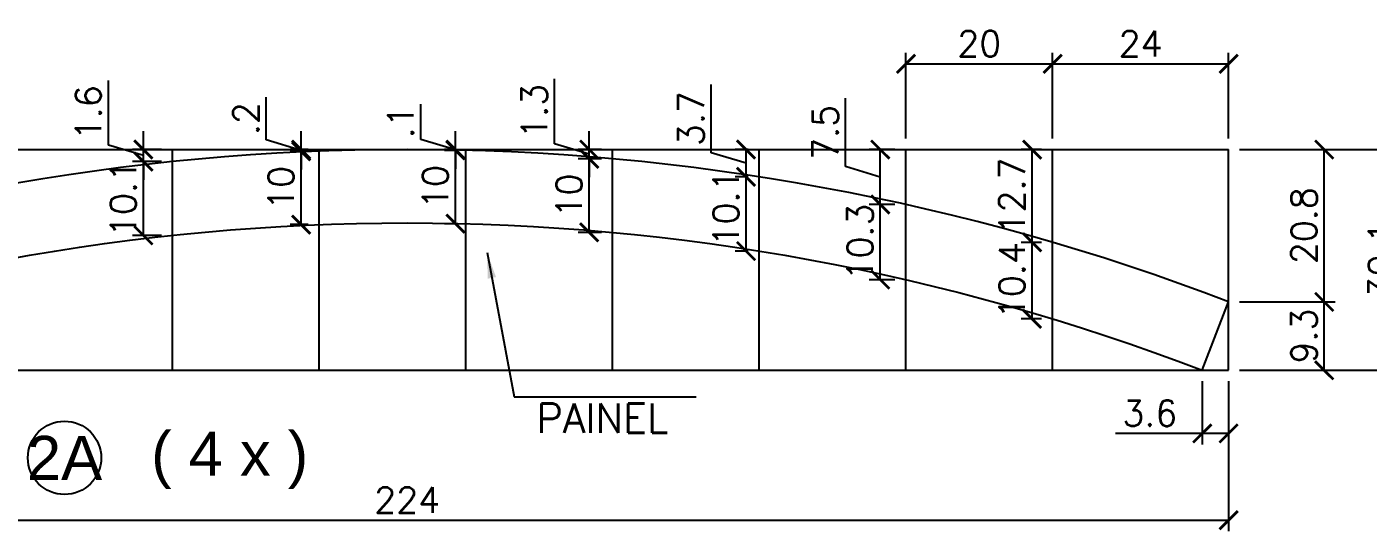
# Model space of a CAD drawing. Extents: x 2582 to 128055, y -26396 to 2611.
# Drawn here: x 2906.1 to 3271.8, y -1727.8 to -1590.2 of the extents above; entities that cross this region are included whole.
import ezdxf
from ezdxf.enums import TextEntityAlignment as Align

# ---------------------------------------------------------------- set-up
doc = ezdxf.new("R2010")
doc.units = 0
doc.header["$PDMODE"] = 35
for name, color, linetype in [('COTA', 241, 'Continuous'), ('Painéis', 200, 'Continuous'), ('Romaneio', 10, 'Continuous')]:
    doc.layers.add(name, color=color, linetype=linetype)
doc.styles.add('ARIAL', font='arial.ttf')
doc.styles.add('COTA TECNICA', font='techl___.ttf', dxfattribs={"height": 10})
doc.styles.add('Romans', font='romans.shx')
doc.dimstyles.new('Cota Seção (2x)', dxfattribs={"dimtxt": 7, "dimasz": 5, "dimexe": 3, "dimexo": 3, "dimgap": 2, "dimtad": 3, "dimdec": 1, "dimlfac": 0.5, "dimzin": 12, "dimdsep": 46, "dimtxsty": 'Romans', "dimblk": 'ARCHTICK', "dimcen": 0, "dimclrd": 4, "dimclre": 4, "dimclrt": 1, "dimadec": 1, "dimazin": 3, "dimtfac": 1, "dimtdec": 1, "dimtmove": 0, "dimatfit": 3, "dimldrblk": 'OBLIQUE', "dimfxl": 1, "dimtolj": 1, "dimtzin": 12, "dimarcsym": 0})
doc.dimstyles.new('PAINEL', dxfattribs={"dimtxt": 10, "dimasz": 3, "dimexe": 3, "dimexo": 3, "dimgap": 3, "dimtad": 1, "dimdec": 1, "dimzin": 12, "dimdsep": 46, "dimtxsty": 'COTA TECNICA', "dimblk1": 'OBLIQUE', "dimblk2": 'OBLIQUE', "dimsah": 1, "dimcen": 0.9, "dimclrd": 4, "dimclre": 4, "dimclrt": 240, "dimadec": 1, "dimazin": 3, "dimtfac": 1, "dimtdec": 1, "dimtmove": 0, "dimatfit": 3, "dimfxl": 1, "dimtolj": 1, "dimtzin": 12, "dimarcsym": 0})

# ---------------------------------------------------------------- blocks, each defined once
blk = doc.blocks.new('_ArchTick')
at = {"color": 0, "linetype": 'ByBlock', "const_width": 0.15}
blk.add_lwpolyline([(-0.5, -0.5), (0.5, 0.5)], dxfattribs=at)
blk = doc.blocks.new('*D384')
at = {"layer": 'COTA', "color": 4, "linetype": 'ByBlock', "lineweight": -2, "transparency": 16777216}
for p, q in [((3236.78, -1665.23), (3262.85, -1665.23)), ((3259.85, -1683.9), (3259.85, -1665.23))]:
    blk.add_line(p, q, dxfattribs=at)
at = {"layer": 'COTA', "color": 4, "lineweight": -2, "transparency": 16777216}
blk.add_line((3236.78, -1683.9), (3262.85, -1683.9), dxfattribs=at)
at = {"layer": 'Defpoints', "color": 0, "linetype": 'ByBlock', "transparency": 16777216}
for p in [(3233.78, -1665.23), (3259.85, -1665.23), (3233.78, -1683.9)]:
    blk.add_point(p, dxfattribs=at)
at = {"layer": 'COTA', "color": 4, "linetype": 'ByBlock', "lineweight": -2, "transparency": 16777216, "xscale": 5, "yscale": 5, "zscale": 5}
for p, rotation in [((3259.85, -1665.23), 90), ((3259.85, -1683.9), 270)]:
    blk.add_blockref('_ArchTick', p, dxfattribs=dict(at, rotation=rotation))
at = {"layer": 'COTA', "color": 1, "linetype": 'ByBlock', "transparency": 16777216, "insert": (3254.35, -1674.56), "char_height": 7, "attachment_point": 5, "rotation": 90, "style": 'Romans'}
blk.add_mtext('\\A1;9.3', dxfattribs=at)
blk = doc.blocks.new('_Oblique')
at = {"color": 0, "linetype": 'ByBlock', "lineweight": -2}
blk.add_line((-0.5, -0.5), (0.5, 0.5), dxfattribs=at)
blk = doc.blocks.new('*D385')
at = {"layer": 'COTA', "color": 4, "lineweight": -2, "transparency": 16777216}
blk.add_line((3236.78, -1623.69), (3283.9, -1623.69), dxfattribs=at)
at = {"layer": 'COTA', "color": 4, "linetype": 'ByBlock', "lineweight": -2, "transparency": 16777216}
for p, q in [((3280.9, -1623.69), (3280.9, -1683.9)), ((3236.78, -1683.9), (3283.9, -1683.9))]:
    blk.add_line(p, q, dxfattribs=at)
at = {"layer": 'Defpoints', "color": 0, "linetype": 'ByBlock', "transparency": 16777216}
for p in [(3233.78, -1623.69), (3233.78, -1683.9), (3280.9, -1683.9)]:
    blk.add_point(p, dxfattribs=at)
at = {"layer": 'COTA', "color": 4, "linetype": 'ByBlock', "lineweight": -2, "transparency": 16777216, "xscale": 5, "yscale": 5, "zscale": 5}
for p, rotation in [((3280.9, -1623.69), 90), ((3280.9, -1683.9), 270)]:
    blk.add_blockref('_ArchTick', p, dxfattribs=dict(at, rotation=rotation))
at = {"layer": 'COTA', "color": 1, "linetype": 'ByBlock', "transparency": 16777216, "insert": (3275.4, -1653.79), "char_height": 7, "attachment_point": 5, "rotation": 90, "style": 'Romans'}
blk.add_mtext('\\A1;30.1', dxfattribs=at)
blk = doc.blocks.new('*D394')
at = {"layer": 'COTA', "color": 4, "linetype": 'ByBlock', "lineweight": -2, "transparency": 16777216}
for p, q in [((2942.79, -1626.98), (2934.85, -1626.98)), ((2937.85, -1647.09), (2937.85, -1626.98))]:
    blk.add_line(p, q, dxfattribs=at)
at = {"layer": 'COTA', "color": 4, "lineweight": -2, "transparency": 16777216}
blk.add_line((2942.79, -1647.09), (2934.85, -1647.09), dxfattribs=at)
at = {"layer": 'Defpoints', "color": 0, "linetype": 'ByBlock', "transparency": 16777216}
for p in [(2937.85, -1626.98), (2945.79, -1626.98), (2945.79, -1647.09)]:
    blk.add_point(p, dxfattribs=at)
at = {"layer": 'COTA', "color": 4, "linetype": 'ByBlock', "lineweight": -2, "transparency": 16777216, "xscale": 5, "yscale": 5, "zscale": 5}
for p, rotation in [((2937.85, -1626.98), 90), ((2937.85, -1647.09), 270)]:
    blk.add_blockref('_ArchTick', p, dxfattribs=dict(at, rotation=rotation))
at = {"layer": 'COTA', "color": 1, "linetype": 'ByBlock', "transparency": 16777216, "insert": (2932.35, -1637.03), "char_height": 7, "attachment_point": 5, "rotation": 90, "style": 'Romans'}
blk.add_mtext('\\A1;10.1', dxfattribs=at)
blk = doc.blocks.new('*D395')
at = {"layer": 'COTA', "color": 4, "linetype": 'ByBlock', "lineweight": -2, "transparency": 16777216}
for p, q in [((2928.35, -1622.49), (2928.35, -1604.82)), ((2937.85, -1623.69), (2937.85, -1618.69)), ((2937.85, -1625.34), (2928.35, -1622.49)), ((2942.79, -1623.69), (2934.85, -1623.69)), ((2937.85, -1626.98), (2937.85, -1623.69)), ((2937.85, -1626.98), (2937.85, -1623.69)), ((2937.85, -1626.98), (2937.85, -1631.98))]:
    blk.add_line(p, q, dxfattribs=at)
at = {"layer": 'COTA', "color": 4, "lineweight": -2, "transparency": 16777216}
blk.add_line((2942.79, -1626.98), (2934.85, -1626.98), dxfattribs=at)
at = {"layer": 'Defpoints', "color": 0, "linetype": 'ByBlock', "transparency": 16777216}
for p in [(2937.85, -1623.69), (2945.79, -1623.69), (2945.79, -1626.98)]:
    blk.add_point(p, dxfattribs=at)
at = {"layer": 'COTA', "color": 4, "linetype": 'ByBlock', "lineweight": -2, "transparency": 16777216, "xscale": 5, "yscale": 5, "zscale": 5}
for p, rotation in [((2937.85, -1623.69), 270), ((2937.85, -1626.98), 90)]:
    blk.add_blockref('_ArchTick', p, dxfattribs=dict(at, rotation=rotation))
at = {"layer": 'COTA', "color": 1, "linetype": 'ByBlock', "transparency": 16777216, "insert": (2922.85, -1613.65), "char_height": 7, "attachment_point": 5, "rotation": 90, "style": 'Romans'}
blk.add_mtext('\\A1;1.6', dxfattribs=at)
blk = doc.blocks.new('*D396')
at = {"layer": 'COTA', "color": 4, "linetype": 'ByBlock', "lineweight": -2, "transparency": 16777216}
for p, q in [((2982.79, -1624.15), (2977.87, -1624.15)), ((2980.87, -1644.17), (2980.87, -1624.15))]:
    blk.add_line(p, q, dxfattribs=at)
at = {"layer": 'COTA', "color": 4, "lineweight": -2, "transparency": 16777216}
blk.add_line((2982.79, -1644.17), (2977.87, -1644.17), dxfattribs=at)
at = {"layer": 'Defpoints', "color": 0, "linetype": 'ByBlock', "transparency": 16777216}
for p in [(2980.87, -1624.15), (2985.79, -1624.15), (2985.79, -1644.17)]:
    blk.add_point(p, dxfattribs=at)
at = {"layer": 'COTA', "color": 4, "linetype": 'ByBlock', "lineweight": -2, "transparency": 16777216, "xscale": 5, "yscale": 5, "zscale": 5}
for p, rotation in [((2980.87, -1624.15), 90), ((2980.87, -1644.17), 270)]:
    blk.add_blockref('_ArchTick', p, dxfattribs=dict(at, rotation=rotation))
at = {"layer": 'COTA', "color": 1, "linetype": 'ByBlock', "transparency": 16777216, "insert": (2975.37, -1634.16), "char_height": 7, "attachment_point": 5, "rotation": 90, "style": 'Romans'}
blk.add_mtext('\\A1;10', dxfattribs=at)
blk = doc.blocks.new('*D397')
at = {"layer": 'COTA', "color": 4, "linetype": 'ByBlock', "lineweight": -2, "transparency": 16777216}
for p, q in [((2971.37, -1621.07), (2971.37, -1609.41)), ((2980.87, -1623.69), (2980.87, -1618.69)), ((2980.87, -1623.92), (2971.37, -1621.07)), ((2982.79, -1623.69), (2977.87, -1623.69)), ((2980.87, -1624.15), (2980.87, -1623.69)), ((2980.87, -1624.15), (2980.87, -1623.69)), ((2980.87, -1624.15), (2980.87, -1629.15))]:
    blk.add_line(p, q, dxfattribs=at)
at = {"layer": 'COTA', "color": 4, "lineweight": -2, "transparency": 16777216}
blk.add_line((2982.79, -1624.15), (2977.87, -1624.15), dxfattribs=at)
at = {"layer": 'Defpoints', "color": 0, "linetype": 'ByBlock', "transparency": 16777216}
for p in [(2980.87, -1623.69), (2985.79, -1623.69), (2985.79, -1624.15)]:
    blk.add_point(p, dxfattribs=at)
at = {"layer": 'COTA', "color": 4, "linetype": 'ByBlock', "lineweight": -2, "transparency": 16777216, "xscale": 5, "yscale": 5, "zscale": 5}
for p, rotation in [((2980.87, -1623.69), 270), ((2980.87, -1624.15), 90)]:
    blk.add_blockref('_ArchTick', p, dxfattribs=dict(at, rotation=rotation))
at = {"layer": 'COTA', "color": 1, "linetype": 'ByBlock', "transparency": 16777216, "insert": (2965.87, -1615.24), "char_height": 7, "attachment_point": 5, "rotation": 90, "style": 'Romans'}
blk.add_mtext('\\A1;.2', dxfattribs=at)
blk = doc.blocks.new('*D398')
at = {"layer": 'COTA', "color": 4, "linetype": 'ByBlock', "lineweight": -2, "transparency": 16777216}
for p, q in [((3022.79, -1623.9), (3019.97, -1623.9)), ((3022.97, -1643.91), (3022.97, -1623.9))]:
    blk.add_line(p, q, dxfattribs=at)
at = {"layer": 'COTA', "color": 4, "lineweight": -2, "transparency": 16777216}
blk.add_line((3022.79, -1643.91), (3019.97, -1643.91), dxfattribs=at)
at = {"layer": 'Defpoints', "color": 0, "linetype": 'ByBlock', "transparency": 16777216}
for p in [(3022.97, -1623.9), (3025.79, -1623.9), (3025.79, -1643.91)]:
    blk.add_point(p, dxfattribs=at)
at = {"layer": 'COTA', "color": 4, "linetype": 'ByBlock', "lineweight": -2, "transparency": 16777216, "xscale": 5, "yscale": 5, "zscale": 5}
for p, rotation in [((3022.97, -1623.9), 90), ((3022.97, -1643.91), 270)]:
    blk.add_blockref('_ArchTick', p, dxfattribs=dict(at, rotation=rotation))
at = {"layer": 'COTA', "color": 1, "linetype": 'ByBlock', "transparency": 16777216, "insert": (3017.47, -1633.9), "char_height": 7, "attachment_point": 5, "rotation": 90, "style": 'Romans'}
blk.add_mtext('\\A1;10', dxfattribs=at)
blk = doc.blocks.new('*D399')
at = {"layer": 'COTA', "color": 4, "linetype": 'ByBlock', "lineweight": -2, "transparency": 16777216}
for p, q in [((3013.47, -1620.95), (3013.47, -1611.28)), ((3022.97, -1623.69), (3022.97, -1618.69)), ((3022.97, -1623.8), (3013.47, -1620.95)), ((3022.79, -1623.69), (3019.97, -1623.69)), ((3022.97, -1623.9), (3022.97, -1623.69)), ((3022.97, -1623.9), (3022.97, -1623.69)), ((3022.97, -1623.9), (3022.97, -1628.9))]:
    blk.add_line(p, q, dxfattribs=at)
at = {"layer": 'COTA', "color": 4, "lineweight": -2, "transparency": 16777216}
blk.add_line((3022.79, -1623.9), (3019.97, -1623.9), dxfattribs=at)
at = {"layer": 'Defpoints', "color": 0, "linetype": 'ByBlock', "transparency": 16777216}
for p in [(3022.97, -1623.69), (3025.79, -1623.69), (3025.79, -1623.9)]:
    blk.add_point(p, dxfattribs=at)
at = {"layer": 'COTA', "color": 4, "linetype": 'ByBlock', "lineweight": -2, "transparency": 16777216, "xscale": 5, "yscale": 5, "zscale": 5}
for p, rotation in [((3022.97, -1623.69), 270), ((3022.97, -1623.9), 90)]:
    blk.add_blockref('_ArchTick', p, dxfattribs=dict(at, rotation=rotation))
at = {"layer": 'COTA', "color": 1, "linetype": 'ByBlock', "transparency": 16777216, "insert": (3007.97, -1616.11), "char_height": 7, "attachment_point": 5, "rotation": 90, "style": 'Romans'}
blk.add_mtext('\\A1;.1', dxfattribs=at)
blk = doc.blocks.new('*D400')
at = {"layer": 'COTA', "color": 4, "linetype": 'ByBlock', "lineweight": -2, "transparency": 16777216}
for p, q in [((3062.79, -1626.21), (3056.43, -1626.21)), ((3059.43, -1646.29), (3059.43, -1626.21))]:
    blk.add_line(p, q, dxfattribs=at)
at = {"layer": 'COTA', "color": 4, "lineweight": -2, "transparency": 16777216}
blk.add_line((3062.79, -1646.29), (3056.43, -1646.29), dxfattribs=at)
at = {"layer": 'Defpoints', "color": 0, "linetype": 'ByBlock', "transparency": 16777216}
for p in [(3059.43, -1626.21), (3065.79, -1626.21), (3065.79, -1646.29)]:
    blk.add_point(p, dxfattribs=at)
at = {"layer": 'COTA', "color": 4, "linetype": 'ByBlock', "lineweight": -2, "transparency": 16777216, "xscale": 5, "yscale": 5, "zscale": 5}
for p, rotation in [((3059.43, -1626.21), 90), ((3059.43, -1646.29), 270)]:
    blk.add_blockref('_ArchTick', p, dxfattribs=dict(at, rotation=rotation))
at = {"layer": 'COTA', "color": 1, "linetype": 'ByBlock', "transparency": 16777216, "insert": (3053.93, -1636.25), "char_height": 7, "attachment_point": 5, "rotation": 90, "style": 'Romans'}
blk.add_mtext('\\A1;10', dxfattribs=at)
blk = doc.blocks.new('*D401')
at = {"layer": 'COTA', "color": 4, "linetype": 'ByBlock', "lineweight": -2, "transparency": 16777216}
for p, q in [((3049.93, -1622.1), (3049.93, -1604.43)), ((3059.43, -1623.69), (3059.43, -1618.69)), ((3059.43, -1624.95), (3049.93, -1622.1)), ((3062.79, -1623.69), (3056.43, -1623.69)), ((3059.43, -1626.21), (3059.43, -1623.69)), ((3059.43, -1626.21), (3059.43, -1623.69)), ((3059.43, -1626.21), (3059.43, -1631.21))]:
    blk.add_line(p, q, dxfattribs=at)
at = {"layer": 'COTA', "color": 4, "lineweight": -2, "transparency": 16777216}
blk.add_line((3062.79, -1626.21), (3056.43, -1626.21), dxfattribs=at)
at = {"layer": 'Defpoints', "color": 0, "linetype": 'ByBlock', "transparency": 16777216}
for p in [(3059.43, -1623.69), (3065.79, -1623.69), (3065.79, -1626.21)]:
    blk.add_point(p, dxfattribs=at)
at = {"layer": 'COTA', "color": 4, "linetype": 'ByBlock', "lineweight": -2, "transparency": 16777216, "xscale": 5, "yscale": 5, "zscale": 5}
for p, rotation in [((3059.43, -1623.69), 270), ((3059.43, -1626.21), 90)]:
    blk.add_blockref('_ArchTick', p, dxfattribs=dict(at, rotation=rotation))
at = {"layer": 'COTA', "color": 1, "linetype": 'ByBlock', "transparency": 16777216, "insert": (3044.43, -1613.27), "char_height": 7, "attachment_point": 5, "rotation": 90, "style": 'Romans'}
blk.add_mtext('\\A1;1.3', dxfattribs=at)
blk = doc.blocks.new('*D402')
at = {"layer": 'COTA', "color": 4, "lineweight": -2, "transparency": 16777216}
for p, q in [((3102.79, -1631.11), (3099.18, -1631.11)), ((3102.18, -1651.36), (3102.18, -1631.11)), ((3102.79, -1651.36), (3099.18, -1651.36))]:
    blk.add_line(p, q, dxfattribs=at)
at = {"layer": 'Defpoints', "color": 0, "transparency": 16777216}
for p in [(3102.18, -1631.11), (3105.79, -1631.11), (3105.79, -1651.36)]:
    blk.add_point(p, dxfattribs=at)
at = {"layer": 'COTA', "color": 4, "lineweight": -2, "transparency": 16777216, "xscale": 5, "yscale": 5, "zscale": 5}
for p, rotation in [((3102.18, -1631.11), 90), ((3102.18, -1651.36), 270)]:
    blk.add_blockref('_ArchTick', p, dxfattribs=dict(at, rotation=rotation))
at = {"layer": 'COTA', "color": 1, "transparency": 16777216, "insert": (3096.68, -1639.63), "char_height": 7, "attachment_point": 5, "rotation": 90, "style": 'Romans'}
blk.add_mtext('\\A1;10.1', dxfattribs=at)
blk = doc.blocks.new('*D403')
at = {"layer": 'COTA', "color": 4, "linetype": 'ByBlock', "lineweight": -2, "transparency": 16777216}
for p, q in [((3092.68, -1624.55), (3092.68, -1605.89)), ((3102.79, -1623.69), (3099.18, -1623.69)), ((3102.18, -1631.11), (3102.18, -1623.69)), ((3102.18, -1627.4), (3092.68, -1624.55))]:
    blk.add_line(p, q, dxfattribs=at)
at = {"layer": 'COTA', "color": 4, "lineweight": -2, "transparency": 16777216}
blk.add_line((3102.79, -1631.11), (3099.18, -1631.11), dxfattribs=at)
at = {"layer": 'Defpoints', "color": 0, "linetype": 'ByBlock', "transparency": 16777216}
for p in [(3102.18, -1623.69), (3105.79, -1623.69), (3105.79, -1631.11)]:
    blk.add_point(p, dxfattribs=at)
at = {"layer": 'COTA', "color": 4, "linetype": 'ByBlock', "lineweight": -2, "transparency": 16777216, "xscale": 5, "yscale": 5, "zscale": 5}
for p, rotation in [((3102.18, -1623.69), 90), ((3102.18, -1631.11), 270)]:
    blk.add_blockref('_ArchTick', p, dxfattribs=dict(at, rotation=rotation))
at = {"layer": 'COTA', "color": 1, "linetype": 'ByBlock', "transparency": 16777216, "insert": (3087.18, -1615.22), "char_height": 7, "attachment_point": 5, "rotation": 90, "style": 'Romans'}
blk.add_mtext('\\A1;3.7', dxfattribs=at)
blk = doc.blocks.new('*D404')
at = {"layer": 'COTA', "color": 4, "lineweight": -2, "transparency": 16777216}
for p, q in [((3142.79, -1638.68), (3135.8, -1638.68)), ((3138.8, -1659.18), (3138.8, -1638.68)), ((3142.79, -1659.18), (3135.8, -1659.18))]:
    blk.add_line(p, q, dxfattribs=at)
at = {"layer": 'Defpoints', "color": 0, "transparency": 16777216}
for p in [(3138.8, -1638.68), (3145.79, -1638.68), (3145.79, -1659.18)]:
    blk.add_point(p, dxfattribs=at)
at = {"layer": 'COTA', "color": 4, "lineweight": -2, "transparency": 16777216, "xscale": 5, "yscale": 5, "zscale": 5}
for p, rotation in [((3138.8, -1638.68), 90), ((3138.8, -1659.18), 270)]:
    blk.add_blockref('_ArchTick', p, dxfattribs=dict(at, rotation=rotation))
at = {"layer": 'COTA', "color": 1, "transparency": 16777216, "insert": (3133.3, -1648.93), "char_height": 7, "attachment_point": 5, "rotation": 90, "style": 'Romans'}
blk.add_mtext('\\A1;10.3', dxfattribs=at)
blk = doc.blocks.new('*D405')
at = {"layer": 'COTA', "color": 4, "linetype": 'ByBlock', "lineweight": -2, "transparency": 16777216}
for p, q in [((3129.3, -1628.33), (3129.3, -1609.67)), ((3142.79, -1623.69), (3135.8, -1623.69)), ((3138.8, -1638.68), (3138.8, -1623.69)), ((3138.8, -1631.18), (3129.3, -1628.33))]:
    blk.add_line(p, q, dxfattribs=at)
at = {"layer": 'COTA', "color": 4, "lineweight": -2, "transparency": 16777216}
blk.add_line((3142.79, -1638.68), (3135.8, -1638.68), dxfattribs=at)
at = {"layer": 'Defpoints', "color": 0, "linetype": 'ByBlock', "transparency": 16777216}
for p in [(3138.8, -1623.69), (3145.79, -1623.69), (3145.79, -1638.68)]:
    blk.add_point(p, dxfattribs=at)
at = {"layer": 'COTA', "color": 4, "linetype": 'ByBlock', "lineweight": -2, "transparency": 16777216, "xscale": 5, "yscale": 5, "zscale": 5}
for p, rotation in [((3138.8, -1623.69), 90), ((3138.8, -1638.68), 270)]:
    blk.add_blockref('_ArchTick', p, dxfattribs=dict(at, rotation=rotation))
at = {"layer": 'COTA', "color": 1, "linetype": 'ByBlock', "transparency": 16777216, "insert": (3123.8, -1619), "char_height": 7, "attachment_point": 5, "rotation": 90, "style": 'Romans'}
blk.add_mtext('\\A1;7.5', dxfattribs=at)
blk = doc.blocks.new('*D406')
at = {"layer": 'COTA', "color": 4, "lineweight": -2, "transparency": 16777216}
for p, q in [((3182.79, -1649), (3177.19, -1649)), ((3180.19, -1669.87), (3180.19, -1649)), ((3182.79, -1669.87), (3177.19, -1669.87))]:
    blk.add_line(p, q, dxfattribs=at)
at = {"layer": 'Defpoints', "color": 0, "transparency": 16777216}
for p in [(3180.19, -1649), (3185.79, -1649), (3185.79, -1669.87)]:
    blk.add_point(p, dxfattribs=at)
at = {"layer": 'COTA', "color": 4, "lineweight": -2, "transparency": 16777216, "xscale": 5, "yscale": 5, "zscale": 5}
for p, rotation in [((3180.19, -1649), 90), ((3180.19, -1669.87), 270)]:
    blk.add_blockref('_ArchTick', p, dxfattribs=dict(at, rotation=rotation))
at = {"layer": 'COTA', "color": 1, "transparency": 16777216, "insert": (3174.69, -1659.43), "char_height": 7, "attachment_point": 5, "rotation": 90, "style": 'Romans'}
blk.add_mtext('\\A1;10.4', dxfattribs=at)
blk = doc.blocks.new('*D407')
at = {"layer": 'COTA', "color": 4, "linetype": 'ByBlock', "lineweight": -2, "transparency": 16777216}
for p, q in [((3182.79, -1623.69), (3177.19, -1623.69)), ((3180.19, -1649), (3180.19, -1623.69))]:
    blk.add_line(p, q, dxfattribs=at)
at = {"layer": 'COTA', "color": 4, "lineweight": -2, "transparency": 16777216}
blk.add_line((3182.79, -1649), (3177.19, -1649), dxfattribs=at)
at = {"layer": 'Defpoints', "color": 0, "linetype": 'ByBlock', "transparency": 16777216}
for p in [(3180.19, -1623.69), (3185.79, -1623.69), (3185.79, -1649)]:
    blk.add_point(p, dxfattribs=at)
at = {"layer": 'COTA', "color": 4, "linetype": 'ByBlock', "lineweight": -2, "transparency": 16777216, "xscale": 5, "yscale": 5, "zscale": 5}
for p, rotation in [((3180.19, -1623.69), 90), ((3180.19, -1649), 270)]:
    blk.add_blockref('_ArchTick', p, dxfattribs=dict(at, rotation=rotation))
at = {"layer": 'COTA', "color": 1, "linetype": 'ByBlock', "transparency": 16777216, "insert": (3174.69, -1636.34), "char_height": 7, "attachment_point": 5, "rotation": 90, "style": 'Romans'}
blk.add_mtext('\\A1;12.7', dxfattribs=at)
blk = doc.blocks.new('*D409')
at = {"layer": 'COTA', "color": 4, "lineweight": -2, "transparency": 16777216}
blk.add_line((3145.79, -1620.69), (3145.79, -1597.29), dxfattribs=at)
at = {"layer": 'COTA', "color": 4, "linetype": 'ByBlock', "lineweight": -2, "transparency": 16777216}
for p, q in [((3185.79, -1620.69), (3185.79, -1597.29)), ((3145.79, -1600.29), (3185.79, -1600.29))]:
    blk.add_line(p, q, dxfattribs=at)
at = {"layer": 'Defpoints', "color": 0, "linetype": 'ByBlock', "transparency": 16777216}
for p in [(3185.79, -1600.29), (3145.79, -1623.69), (3185.79, -1623.69)]:
    blk.add_point(p, dxfattribs=at)
at = {"layer": 'COTA', "color": 4, "linetype": 'ByBlock', "lineweight": -2, "transparency": 16777216, "xscale": 5, "yscale": 5, "zscale": 5, "rotation": 180}
blk.add_blockref('_ArchTick', (3145.79, -1600.29), dxfattribs=at)
at = {"layer": 'COTA', "color": 4, "linetype": 'ByBlock', "lineweight": -2, "transparency": 16777216, "xscale": 5, "yscale": 5, "zscale": 5}
blk.add_blockref('_ArchTick', (3185.79, -1600.29), dxfattribs=at)
at = {"layer": 'COTA', "color": 1, "linetype": 'ByBlock', "transparency": 16777216, "insert": (3165.79, -1594.79), "char_height": 7, "attachment_point": 5, "style": 'Romans'}
blk.add_mtext('\\A1;20', dxfattribs=at)
blk = doc.blocks.new('*D410')
at = {"layer": 'COTA', "color": 4, "lineweight": -2, "transparency": 16777216}
blk.add_line((3185.79, -1620.69), (3185.79, -1597.29), dxfattribs=at)
at = {"layer": 'COTA', "color": 4, "linetype": 'ByBlock', "lineweight": -2, "transparency": 16777216}
for p, q in [((3233.78, -1620.69), (3233.78, -1597.29)), ((3185.79, -1600.29), (3233.78, -1600.29))]:
    blk.add_line(p, q, dxfattribs=at)
at = {"layer": 'Defpoints', "color": 0, "linetype": 'ByBlock', "transparency": 16777216}
for p in [(3233.78, -1600.29), (3185.79, -1623.69), (3233.78, -1623.69)]:
    blk.add_point(p, dxfattribs=at)
at = {"layer": 'COTA', "color": 4, "linetype": 'ByBlock', "lineweight": -2, "transparency": 16777216, "xscale": 5, "yscale": 5, "zscale": 5, "rotation": 180}
blk.add_blockref('_ArchTick', (3185.79, -1600.29), dxfattribs=at)
at = {"layer": 'COTA', "color": 4, "linetype": 'ByBlock', "lineweight": -2, "transparency": 16777216, "xscale": 5, "yscale": 5, "zscale": 5}
blk.add_blockref('_ArchTick', (3233.78, -1600.29), dxfattribs=at)
at = {"layer": 'COTA', "color": 1, "linetype": 'ByBlock', "transparency": 16777216, "insert": (3209.79, -1594.79), "char_height": 7, "attachment_point": 5, "style": 'Romans'}
blk.add_mtext('\\A1;24', dxfattribs=at)
blk = doc.blocks.new('*D411')
at = {"layer": 'COTA', "color": 4, "lineweight": -2, "transparency": 16777216}
for p, q in [((2785.79, -1686.9), (2785.79, -1727.8)), ((3233.78, -1686.9), (3233.78, -1727.8)), ((2785.79, -1724.8), (3233.78, -1724.8))]:
    blk.add_line(p, q, dxfattribs=at)
at = {"layer": 'Defpoints', "color": 0, "transparency": 16777216}
for p in [(2785.79, -1683.9), (3233.78, -1683.9), (3233.78, -1724.8)]:
    blk.add_point(p, dxfattribs=at)
at = {"layer": 'COTA', "color": 4, "lineweight": -2, "transparency": 16777216, "xscale": 5, "yscale": 5, "zscale": 5, "rotation": 180}
blk.add_blockref('_ArchTick', (2785.79, -1724.8), dxfattribs=at)
at = {"layer": 'COTA', "color": 4, "lineweight": -2, "transparency": 16777216, "xscale": 5, "yscale": 5, "zscale": 5}
blk.add_blockref('_ArchTick', (3233.78, -1724.8), dxfattribs=at)
at = {"layer": 'COTA', "color": 1, "transparency": 16777216, "insert": (3009.79, -1719.3), "char_height": 7, "attachment_point": 5, "style": 'Romans'}
blk.add_mtext('\\A1;224', dxfattribs=at)
blk = doc.blocks.new('*D413')
at = {"layer": 'COTA', "color": 4, "lineweight": -2, "transparency": 16777216}
for p, q in [((3226.61, -1686.9), (3226.61, -1704.12)), ((3233.78, -1686.9), (3233.78, -1704.12)), ((3226.61, -1701.12), (3202.95, -1701.12)), ((3233.78, -1701.12), (3226.61, -1701.12))]:
    blk.add_line(p, q, dxfattribs=at)
at = {"layer": 'Defpoints', "color": 0, "transparency": 16777216}
for p in [(3226.61, -1683.9), (3233.78, -1683.9), (3226.61, -1701.12)]:
    blk.add_point(p, dxfattribs=at)
at = {"layer": 'COTA', "color": 4, "lineweight": -2, "transparency": 16777216, "xscale": 5, "yscale": 5, "zscale": 5, "rotation": 180}
blk.add_blockref('_ArchTick', (3226.61, -1701.12), dxfattribs=at)
at = {"layer": 'COTA', "color": 4, "lineweight": -2, "transparency": 16777216, "xscale": 5, "yscale": 5, "zscale": 5}
blk.add_blockref('_ArchTick', (3233.78, -1701.12), dxfattribs=at)
at = {"layer": 'COTA', "color": 1, "transparency": 16777216, "insert": (3212.28, -1695.62), "char_height": 7, "attachment_point": 5, "style": 'Romans'}
blk.add_mtext('\\A1;3.6', dxfattribs=at)
blk = doc.blocks.new('*D414')
at = {"layer": 'COTA', "color": 4, "lineweight": -2, "transparency": 16777216}
for p, q in [((3236.78, -1623.69), (3262.85, -1623.69)), ((3259.85, -1665.23), (3259.85, -1623.69)), ((3236.78, -1665.23), (3262.85, -1665.23))]:
    blk.add_line(p, q, dxfattribs=at)
at = {"layer": 'Defpoints', "color": 0, "transparency": 16777216}
for p in [(3233.78, -1623.69), (3259.85, -1623.69), (3233.78, -1665.23)]:
    blk.add_point(p, dxfattribs=at)
at = {"layer": 'COTA', "color": 4, "lineweight": -2, "transparency": 16777216, "xscale": 5, "yscale": 5, "zscale": 5}
for p, rotation in [((3259.85, -1623.69), 90), ((3259.85, -1665.23), 270)]:
    blk.add_blockref('_ArchTick', p, dxfattribs=dict(at, rotation=rotation))
at = {"layer": 'COTA', "color": 1, "transparency": 16777216, "insert": (3254.35, -1644.46), "char_height": 7, "attachment_point": 5, "rotation": 90, "style": 'Romans'}
blk.add_mtext('\\A1;20.8', dxfattribs=at)

msp = doc.modelspace()

# ---------------------------------------------------------------- linework, layer by layer
at = {"layer": 'COTA', "linetype": 'ByBlock'}
for p, q in [((2785.79, -1623.69), (3233.78, -1623.69)), ((2945.79, -1683.9), (2945.79, -1623.69)), ((2985.79, -1683.9), (2985.79, -1623.69)), ((3025.79, -1683.9), (3025.79, -1623.69)), ((3065.79, -1683.9), (3065.79, -1623.69)), ((3105.79, -1683.9), (3105.79, -1623.69)), ((3145.79, -1683.9), (3145.79, -1623.69)), ((3185.79, -1683.9), (3185.79, -1623.69)), ((3233.78, -1683.9), (3233.78, -1623.69)), ((2785.79, -1683.9), (3233.78, -1683.9))]:
    msp.add_line(p, q, dxfattribs=at)
at = {"layer": 'Painéis'}
msp.add_lwpolyline([(2785.79, -1665.23), (2792.96, -1683.9, -0.185415), (3226.61, -1683.9), (3233.78, -1665.23, 0.185415)], format="xyb", close=True, dxfattribs=at)
at = {"layer": 'Romaneio', "color": 1, "linetype": 'ByBlock'}
msp.add_circle((2916.35, -1707.79), 10, dxfattribs=at)

# ---------------------------------------------------------------- texts
at = {"color": 240, "insert": (3081.04, -1692.98), "char_height": 8, "attachment_point": 3, "style": 'Romans'}
msp.add_mtext('\\A1;PAINEL', dxfattribs=at)
at = {"layer": 'Romaneio', "color": 255, "linetype": 'ByBlock', "style": 'ARIAL'}
for s, p in [('( 4 x )', (2961.39, -1706.67)), ('2A', (2916.35, -1707.79))]:
    msp.add_text(s, height=12, dxfattribs=at).set_placement(p, align=Align.MIDDLE_CENTER)

# ---------------------------------------------------------------- dimensions: what is measured, and where the dimension line sits
at = {"layer": 'COTA', "linetype": 'ByBlock'}
for base, p1, p2, picture, middle in [((3185.79, -1600.29), (3145.79, -1623.69), (3185.79, -1623.69), '*D409', (3165.79, -1594.79)), ((3233.78, -1600.29), (3185.79, -1623.69), (3233.78, -1623.69), '*D410', (3209.79, -1594.79))]:
    dim = msp.add_linear_dim(base=base, p1=p1, p2=p2, dimstyle='Cota Seção (2x)', override={"dimtmove": 1}, dxfattribs=at)
    dim.commit()
    dim.dimension.update_dxf_attribs({"geometry": picture, "text_midpoint": middle})
for base, p1, p2, picture, middle in [((2937.85, -1623.69), (2945.79, -1626.98), (2945.79, -1623.69), '*D395', (2922.85, -1620.49)), ((3059.43, -1623.69), (3065.79, -1626.21), (3065.79, -1623.69), '*D401', (3044.43, -1620.1)), ((3102.18, -1623.69), (3105.79, -1631.11), (3105.79, -1623.69), '*D403', (3087.18, -1622.55)), ((2980.87, -1623.69), (2985.79, -1624.15), (2985.79, -1623.69), '*D397', (2965.87, -1619.07)), ((3022.97, -1623.69), (3025.79, -1623.9), (3025.79, -1623.69), '*D399', (3007.97, -1618.95)), ((3138.8, -1623.69), (3145.79, -1638.68), (3145.79, -1623.69), '*D405', (3123.8, -1626.33)), ((3180.19, -1623.69), (3185.79, -1649), (3185.79, -1623.69), '*D407', (3174.69, -1636.34))]:
    dim = msp.add_linear_dim(base=base, p1=p1, p2=p2, angle=90, dimstyle='Cota Seção (2x)', override={"dimtmove": 1}, dxfattribs=at)
    dim.commit()
    dim.dimension.update_dxf_attribs({"geometry": picture, "text_midpoint": middle})
for base, p1, p2, picture, middle in [((2980.87, -1624.15), (2985.79, -1644.17), (2985.79, -1624.15), '*D396', (2975.37, -1634.16)), ((3022.97, -1623.9), (3025.79, -1643.91), (3025.79, -1623.9), '*D398', (3017.47, -1633.9)), ((3059.43, -1626.21), (3065.79, -1646.29), (3065.79, -1626.21), '*D400', (3053.93, -1636.25)), ((3280.9, -1683.9), (3233.78, -1623.69), (3233.78, -1683.9), '*D385', (3275.4, -1653.79)), ((3259.85, -1665.23), (3233.78, -1683.9), (3233.78, -1665.23), '*D384', (3254.35, -1674.56))]:
    dim = msp.add_linear_dim(base=base, p1=p1, p2=p2, angle=90, dimstyle='Cota Seção (2x)', dxfattribs=at)
    dim.commit()
    dim.dimension.update_dxf_attribs({"geometry": picture, "text_midpoint": middle})
at = {"layer": 'COTA'}
dim = msp.add_linear_dim(base=(3259.85, -1623.69), p1=(3233.78, -1665.23), p2=(3233.78, -1623.69), angle=90, dimstyle='Cota Seção (2x)', dxfattribs=at)
dim.commit()
dim.dimension.update_dxf_attribs({"geometry": '*D414', "text_midpoint": (3254.35, -1644.46)})
at = {"layer": 'COTA', "linetype": 'ByBlock'}
dim = msp.add_linear_dim(base=(2937.85, -1626.98), p1=(2945.79, -1647.09), p2=(2945.79, -1626.98), angle=90, dimstyle='Cota Seção (2x)', dxfattribs=at)
dim.commit()
dim.dimension.update_dxf_attribs({"geometry": '*D394', "text_midpoint": (2937.85, -1637.03), "dimtype": 160})
at = {"layer": 'COTA'}
for base, p1, p2, picture, middle in [((3102.18, -1631.11), (3105.79, -1651.36), (3105.79, -1631.11), '*D402', (3102.18, -1639.63)), ((3138.7997, -1638.6758), (3145.7931, -1659.1841), (3145.7931, -1638.6758), '*D404', (3138.7997, -1648.9299)), ((3180.19, -1649), (3185.79, -1669.87), (3185.79, -1649), '*D406', (3180.19, -1659.43))]:
    dim = msp.add_linear_dim(base=base, p1=p1, p2=p2, angle=90, dimstyle='Cota Seção (2x)', dxfattribs=at)
    dim.commit()
    dim.dimension.update_dxf_attribs({"geometry": picture, "text_midpoint": middle, "dimtype": 160})
for base, p1, p2, picture, middle in [((3233.78, -1724.8), (2785.79, -1683.9), (3233.78, -1683.9), '*D411', (3009.79, -1719.3)), ((3226.61, -1701.12), (3233.78, -1683.9), (3226.61, -1683.9), '*D413', (3212.28, -1695.62))]:
    dim = msp.add_linear_dim(base=base, p1=p1, p2=p2, dimstyle='Cota Seção (2x)', dxfattribs=at)
    dim.commit()
    dim.dimension.update_dxf_attribs({"geometry": picture, "text_midpoint": middle})

# ---------------------------------------------------------------- leaders
at = {"annotation_type": 0, "has_hookline": 1, "hookline_direction": 1, "horizontal_direction": (-1, 0, 0)}
msp.add_leader([(3031.59, -1651.81), (3038.94, -1691.12), (3084.63, -1691.12)], dimstyle='PAINEL', override={"dimasz": 7}, dxfattribs=at)

doc.saveas('drawing.dxf')
